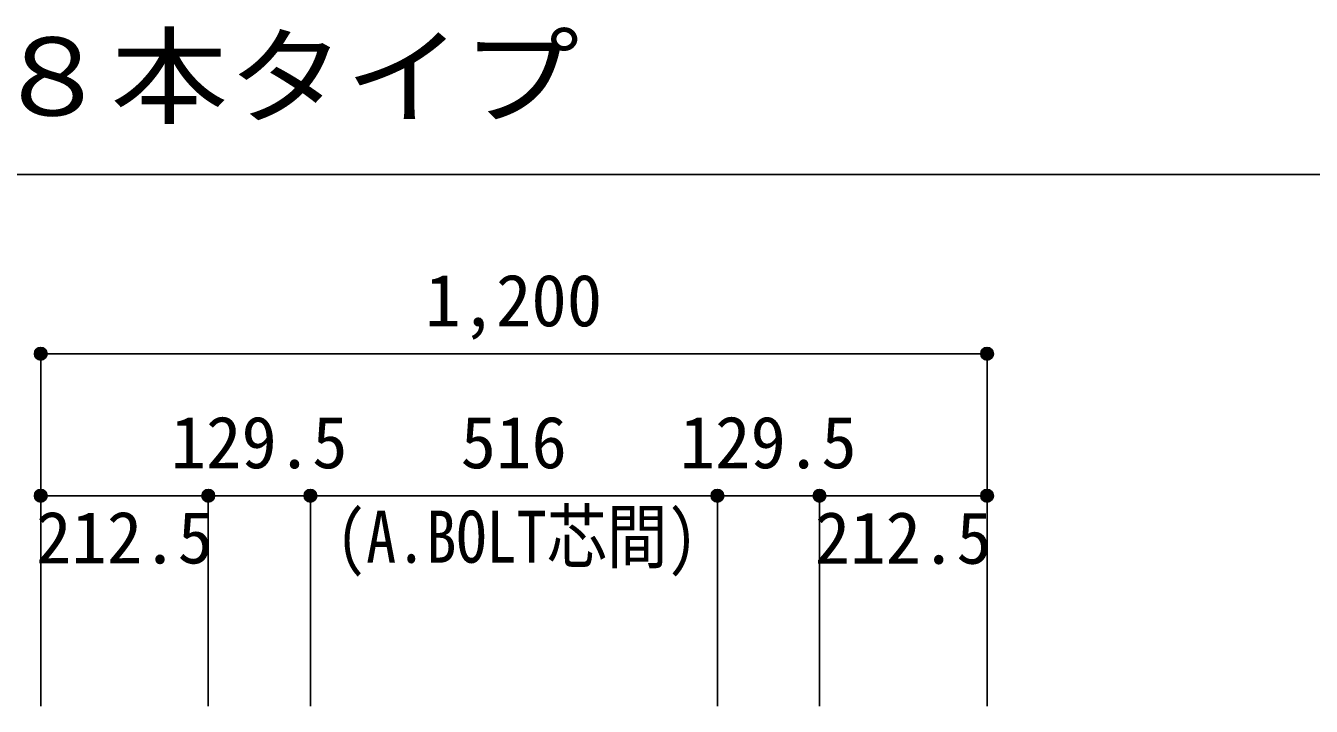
# Model space of a CAD drawing. Units: millimetres at full size, sheet at 1:30. Extents: x -5973 to 5954, y -4195 to 4201.
# Drawn here: x 104 to 1734, y -896 to -33 of the extents above; entities that cross this region are included whole.
import ezdxf
from ezdxf.enums import TextEntityAlignment as Align

# ---------------------------------------------------------------- set-up
doc = ezdxf.new("R2010")
doc.units = ezdxf.units.MM
doc.header["$LTSCALE"] = 30
doc.header["$PDMODE"] = 32
doc.header["$PDSIZE"] = 15
for name, color, linetype in [('0-7_文字', 4, 'Continuous'), ('0-D_寸法', 4, 'Continuous'), ('6-7_文字', 7, 'Continuous'), ('F-0_枠', 6, 'Continuous')]:
    doc.layers.add(name, color=color, linetype=linetype)
doc.styles.add('ＭＳ ゴシック', font='')
doc.styles.get('ＭＳ ゴシック').set_extended_font_data('MS Gothic')

msp = doc.modelspace()

# ---------------------------------------------------------------- linework, layer by layer
at = {"layer": '0-D_寸法'}
for p, q in [((122.93, -449.41), (122.93, -629.41)), ((122.93, -449.41), (122.93, -629.41)), ((122.93, -449.41), (1322.93, -449.41)), ((1322.93, -449.41), (1322.93, -629.41)), ((122.93, -629.41), (335.43, -629.41)), ((122.93, -629.41), (122.93, -896.45)), ((335.43, -629.41), (335.43, -896.45)), ((335.43, -629.41), (464.93, -629.41)), ((464.93, -629.41), (464.93, -896.45)), ((464.93, -629.41), (980.93, -629.41)), ((980.93, -629.41), (980.93, -896.45)), ((980.93, -629.41), (1110.43, -629.41)), ((1110.43, -629.41), (1110.43, -896.45)), ((1110.43, -629.41), (1322.93, -629.41)), ((1322.93, -629.41), (1322.93, -896.45)), ((1322.93, -629.41), (1322.93, -896.45))]:
    msp.add_line(p, q, dxfattribs=at)
for centre, radius in [((122.93, -449.41), 8), ((122.93, -449.41), 7.2), ((122.93, -449.41), 6.4), ((122.93, -449.41), 5.6), ((122.93, -449.41), 4.8), ((122.93, -449.41), 4), ((122.93, -449.41), 3.2), ((122.93, -449.41), 2.4), ((122.93, -449.41), 1.6), ((122.93, -449.41), 0.8), ((1322.93, -449.41), 8), ((1322.93, -449.41), 7.2), ((1322.93, -449.41), 6.4), ((1322.93, -449.41), 5.6), ((1322.93, -449.41), 4.8), ((1322.93, -449.41), 4), ((1322.93, -449.41), 3.2), ((1322.93, -449.41), 2.4), ((1322.93, -449.41), 1.6), ((1322.93, -449.41), 0.8), ((122.93, -629.41), 8), ((122.93, -629.41), 7.2), ((122.93, -629.41), 6.4), ((122.93, -629.41), 5.6), ((122.93, -629.41), 4.8), ((122.93, -629.41), 4), ((122.93, -629.41), 3.2), ((122.93, -629.41), 2.4), ((122.93, -629.41), 1.6), ((122.93, -629.41), 0.8), ((335.43, -629.41), 8), ((335.43, -629.41), 7.2), ((335.43, -629.41), 6.4), ((335.43, -629.41), 5.6), ((335.43, -629.41), 4.8), ((335.43, -629.41), 4), ((335.43, -629.41), 3.2), ((335.43, -629.41), 2.4), ((335.43, -629.41), 1.6), ((335.43, -629.41), 0.8), ((464.93, -629.41), 8), ((464.93, -629.41), 7.2), ((464.93, -629.41), 6.4), ((464.93, -629.41), 5.6), ((464.93, -629.41), 4.8), ((464.93, -629.41), 4), ((464.93, -629.41), 3.2), ((464.93, -629.41), 2.4), ((464.93, -629.41), 1.6), ((464.93, -629.41), 0.8), ((980.93, -629.41), 8), ((980.93, -629.41), 7.2), ((980.93, -629.41), 6.4), ((980.93, -629.41), 5.6), ((980.93, -629.41), 4.8), ((980.93, -629.41), 4), ((980.93, -629.41), 3.2), ((980.93, -629.41), 2.4), ((980.93, -629.41), 1.6), ((980.93, -629.41), 0.8), ((1110.43, -629.41), 8), ((1110.43, -629.41), 7.2), ((1110.43, -629.41), 6.4), ((1110.43, -629.41), 5.6), ((1110.43, -629.41), 4.8), ((1110.43, -629.41), 4), ((1110.43, -629.41), 3.2), ((1110.43, -629.41), 2.4), ((1110.43, -629.41), 1.6), ((1110.43, -629.41), 0.8), ((1322.93, -629.41), 8), ((1322.93, -629.41), 7.2), ((1322.93, -629.41), 6.4), ((1322.93, -629.41), 5.6), ((1322.93, -629.41), 4.8), ((1322.93, -629.41), 4), ((1322.93, -629.41), 3.2), ((1322.93, -629.41), 2.4), ((1322.93, -629.41), 1.6), ((1322.93, -629.41), 0.8)]:
    msp.add_circle(centre, radius, dxfattribs=at)
at = {"layer": '0-D_寸法', "color": 7}
for p in [(122.93, -449.41), (1322.93, -449.41), (122.93, -629.41), (335.43, -629.41), (464.93, -629.41), (980.93, -629.41), (1110.43, -629.41), (1322.93, -629.41)]:
    msp.add_point(p, dxfattribs=at)
at = {"layer": 'F-0_枠', "color": 2}
msp.add_line((-5972.88, -222.05), (3723.6, -222.05), dxfattribs=at)

# ---------------------------------------------------------------- texts
at = {"layer": '0-7_文字', "style": 'ＭＳ ゴシック', "width": 0.85}
msp.add_text('(A.BOLT芯間)', height=65.98, dxfattribs=at).set_placement((497.42, -734.17), align=Align.BOTTOM_LEFT)
at = {"layer": '0-D_寸法', "style": 'ＭＳ ゴシック'}
for s, p in [('1,200', (610.43, -434.41)), ('129.5', (287.68, -614.41)), ('516', (655.43, -614.41)), ('129.5', (933.18, -614.41)), ('212.5', (117.09, -735.11)), ('212.5', (1104.5, -735.5))]:
    msp.add_text(s, height=65.98, dxfattribs=at).set_placement(p, align=Align.BOTTOM_LEFT)
at = {"layer": '6-7_文字', "color": 2, "style": 'ＭＳ ゴシック', "width": 1.1}
msp.add_text('\u3000\u3000基礎梁主筋\u3000８本タイプ', height=98.97, dxfattribs=at).set_placement((-1124.64, -177.05), align=Align.BOTTOM_LEFT)

doc.saveas('drawing.dxf')
